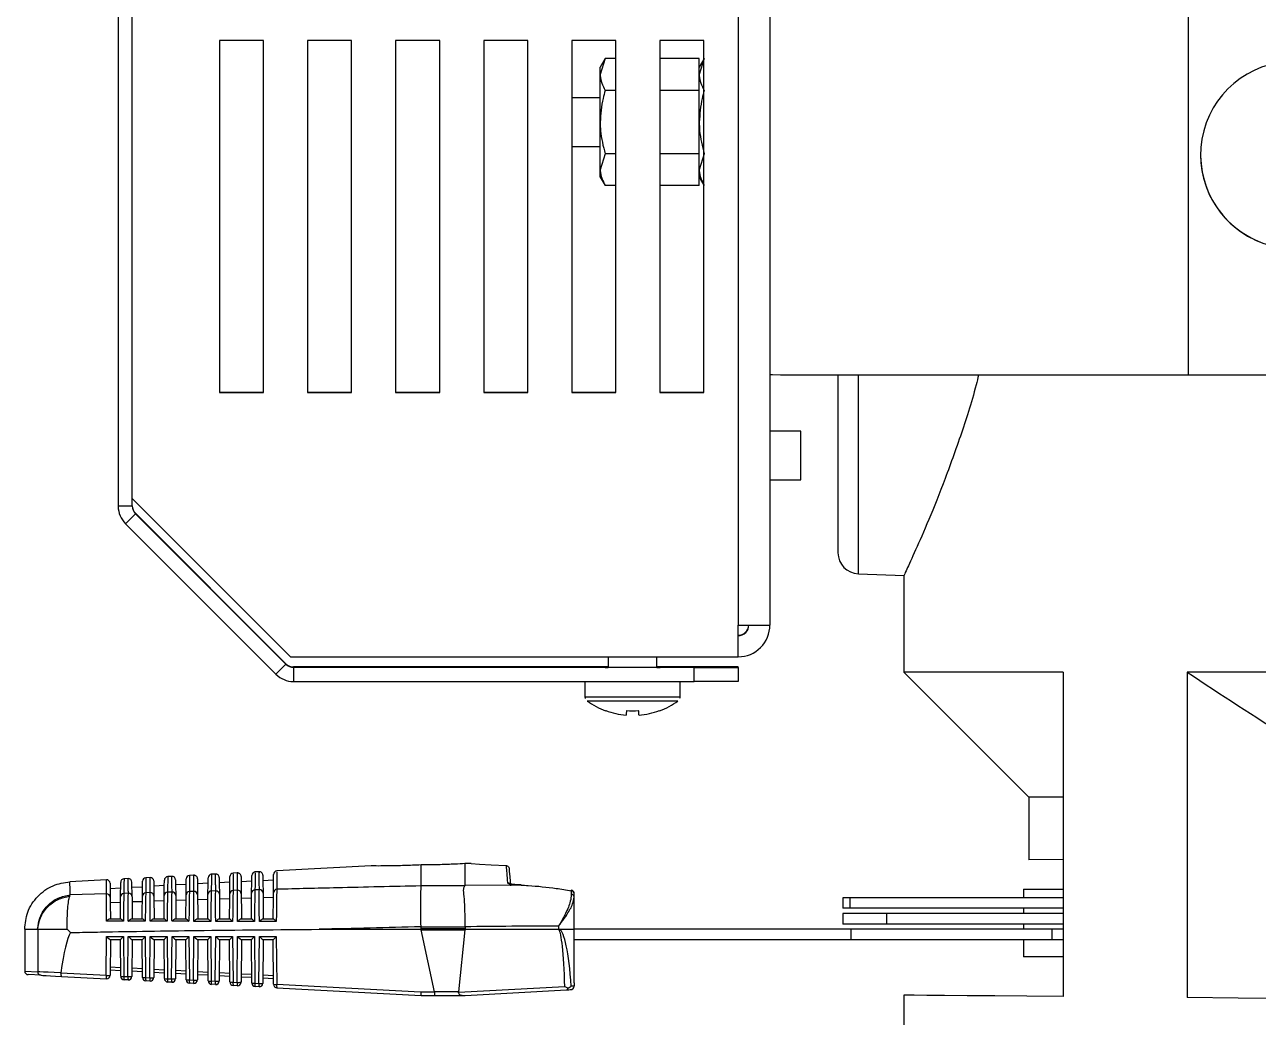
# Model space of a CAD drawing. Extents: x 12.3 to 108.7, y 1.1 to 80.4.
# Drawn here: x 42.618 to 46.12, y 64.581 to 67.399 of the extents above; entities that cross this region are included whole.
import ezdxf

# ---------------------------------------------------------------- set-up
doc = ezdxf.new("R2010")
doc.units = 0
doc.header["$MEASUREMENT"] = 0
doc.layers.add('OBJECT', color=7, linetype='CONTINUOUS')

msp = doc.modelspace()

# ---------------------------------------------------------------- linework, layer by layer
at = {"layer": 'OBJECT'}
for p, q in [((44.6439, 69.5145), (44.6439, 65.6945)), ((44.7339, 69.5145), (44.7339, 65.6945)), ((42.8839, 69.137), (42.8839, 66.0319)), ((42.9239, 66.0319), (42.9239, 69.137)), ((45.9219, 66.4044), (45.9219, 67.6544)), ((43.2964, 67.3545), (43.1714, 67.3545)), ((43.1714, 67.3545), (43.1714, 66.3545)), ((43.2964, 66.3545), (43.2964, 67.3545)), ((43.5464, 67.3545), (43.4214, 67.3545)), ((43.4214, 67.3545), (43.4214, 66.3545)), ((43.5464, 66.3545), (43.5464, 67.3545)), ((43.7964, 67.3545), (43.6714, 67.3545)), ((43.6714, 67.3545), (43.6714, 66.3545)), ((43.7964, 66.3545), (43.7964, 67.3545)), ((44.0464, 67.3545), (43.9214, 67.3545)), ((43.9214, 67.3545), (43.9214, 66.3545)), ((44.0464, 66.3545), (44.0464, 67.3545)), ((44.1714, 67.3545), (44.1714, 66.3545)), ((44.2964, 67.3545), (44.1714, 67.3545)), ((44.2964, 66.3545), (44.2964, 67.3545)), ((44.4214, 67.3545), (44.4214, 66.3545)), ((44.5464, 67.3545), (44.4214, 67.3545)), ((44.5464, 66.3545), (44.5464, 67.3545)), ((44.266, 67.3027), (44.252, 67.2785)), ((44.266, 67.3027), (44.252, 67.2576)), ((44.252, 67.2576), (44.252, 67.2785)), ((44.2964, 67.3027), (44.266, 67.3027)), ((44.5333, 67.3027), (44.4214, 67.3027)), ((44.5333, 67.2126), (44.5333, 67.3027)), ((44.5472, 67.3027), (44.5333, 67.2576)), ((44.5464, 67.3013), (44.5333, 67.2785)), ((44.252, 67.1225), (44.252, 67.2576)), ((44.2964, 67.2126), (44.266, 67.2126)), ((44.5333, 67.2126), (44.4214, 67.2126)), ((44.5333, 67.0324), (44.5333, 67.2126)), ((44.252, 67.1915), (44.1714, 67.1915)), ((44.252, 66.9874), (44.252, 67.1225)), ((44.1714, 67.0535), (44.252, 67.0535)), ((44.266, 67.0324), (44.252, 66.9874)), ((44.2964, 67.0324), (44.266, 67.0324)), ((44.5333, 67.0324), (44.4214, 67.0324)), ((44.5333, 66.9424), (44.5333, 67.0324)), ((44.5472, 67.0324), (44.5333, 66.9874)), ((44.252, 66.9665), (44.252, 66.9874)), ((44.252, 66.9665), (44.266, 66.9424)), ((44.5333, 66.9665), (44.5464, 66.9438)), ((44.2964, 66.9424), (44.266, 66.9424)), ((44.5333, 66.9424), (44.4214, 66.9424)), ((44.927, 66.4045), (44.927, 65.9)), ((44.9849, 65.84), (44.9849, 66.4045)), ((47.1009, 66.4044), (45.9219, 66.4044)), ((43.1714, 66.3545), (43.2964, 66.3545)), ((43.2964, 66.3545), (43.1714, 66.3545)), ((43.4214, 66.3545), (43.5464, 66.3545)), ((43.5464, 66.3545), (43.4214, 66.3545)), ((43.6714, 66.3545), (43.7964, 66.3545)), ((43.7964, 66.3545), (43.6714, 66.3545)), ((43.9214, 66.3545), (44.0464, 66.3545)), ((44.0464, 66.3545), (43.9214, 66.3545)), ((44.1714, 66.3545), (44.2964, 66.3545)), ((44.2964, 66.3545), (44.1714, 66.3545)), ((44.4214, 66.3545), (44.5464, 66.3545)), ((44.5464, 66.3545), (44.4214, 66.3545)), ((44.8219, 66.2451), (44.7339, 66.2451)), ((44.8219, 66.1071), (44.8219, 66.2451)), ((44.7339, 66.1071), (44.8219, 66.1071)), ((42.9239, 66.0536), (43.3731, 65.6045)), ((42.9239, 66.0319), (42.8839, 66.0319)), ((42.9327, 66.0107), (42.9044, 65.9824)), ((42.9327, 66.0118), (42.9327, 66.0107)), ((43.3601, 65.5844), (42.9327, 66.0118)), ((43.3601, 65.5832), (42.9327, 66.0107)), ((42.9044, 65.9824), (43.3318, 65.5549)), ((44.9849, 65.84), (45.1145, 65.8355)), ((45.1142, 65.8363), (45.1142, 65.5609)), ((44.6439, 65.6045), (44.6439, 65.6945)), ((44.6439, 65.6945), (44.7339, 65.6945)), ((43.3731, 65.6045), (44.6439, 65.6045)), ((44.2749, 65.6045), (44.2749, 65.5745)), ((44.4129, 65.5745), (44.4129, 65.6045)), ((43.3601, 65.5832), (43.3318, 65.5549)), ((43.3601, 65.5844), (43.3601, 65.5832)), ((43.3813, 65.5756), (43.3813, 65.5744)), ((44.2749, 65.5756), (43.3813, 65.5756)), ((43.3813, 65.5744), (43.3813, 65.5344)), ((44.5189, 65.5744), (43.3813, 65.5744)), ((43.5039, 65.5755), (43.6289, 65.5755)), ((43.5039, 65.5754), (43.5039, 65.5755)), ((43.6289, 65.5754), (43.5039, 65.5754)), ((43.5039, 65.5752), (43.6289, 65.5752)), ((43.5039, 65.5751), (43.5039, 65.5752)), ((43.6289, 65.5751), (43.5039, 65.5751)), ((43.5039, 65.575), (43.6289, 65.575)), ((43.5039, 65.5748), (43.5039, 65.575)), ((43.6289, 65.5748), (43.5039, 65.5748)), ((43.5039, 65.5747), (43.6289, 65.5747)), ((43.5039, 65.5745), (43.5039, 65.5747)), ((43.6289, 65.5745), (43.5039, 65.5745)), ((43.6289, 65.5755), (43.6289, 65.5754)), ((43.6289, 65.5752), (43.6289, 65.5751)), ((43.6289, 65.575), (43.6289, 65.5748)), ((43.6289, 65.5747), (43.6289, 65.5745)), ((43.8089, 65.5755), (43.9339, 65.5755)), ((43.8089, 65.5754), (43.8089, 65.5755)), ((43.9339, 65.5754), (43.8089, 65.5754)), ((43.8089, 65.5752), (43.9339, 65.5752)), ((43.8089, 65.5751), (43.8089, 65.5752)), ((43.9339, 65.5751), (43.8089, 65.5751)), ((43.8089, 65.5748), (43.8089, 65.575)), ((43.8089, 65.575), (43.9339, 65.575)), ((43.9339, 65.5748), (43.8089, 65.5748)), ((43.8089, 65.5747), (43.9339, 65.5747)), ((43.8089, 65.5745), (43.8089, 65.5747)), ((43.9339, 65.5745), (43.8089, 65.5745)), ((43.9339, 65.5755), (43.9339, 65.5754)), ((43.9339, 65.5752), (43.9339, 65.5751)), ((43.9339, 65.575), (43.9339, 65.5748)), ((43.9339, 65.5747), (43.9339, 65.5745)), ((44.5189, 65.5756), (44.4129, 65.5756)), ((44.6439, 65.5756), (44.5189, 65.5756)), ((44.5189, 65.5744), (44.6439, 65.5745)), ((44.5189, 65.5344), (44.5189, 65.5744)), ((44.6439, 65.5745), (44.6439, 65.5756)), ((44.6439, 65.5745), (44.6439, 65.5345)), ((45.1142, 65.5609), (45.4692, 65.2059)), ((45.5662, 65.5609), (45.1142, 65.5609)), ((45.5662, 65.5609), (45.5662, 64.6399)), ((47.1009, 65.5609), (45.9185, 65.5609)), ((45.9185, 65.5609), (45.9185, 64.6369)), ((43.3813, 65.5344), (44.5189, 65.5344)), ((44.2089, 65.5344), (44.2089, 65.4911)), ((44.4789, 65.4911), (44.4789, 65.5344)), ((44.6439, 65.5345), (44.5189, 65.5344)), ((44.2089, 65.4911), (44.2098, 65.4863)), ((44.2089, 65.4911), (44.4789, 65.4911)), ((44.2152, 65.4799), (44.2152, 65.4799)), ((45.4692, 65.2059), (45.4692, 65.028)), ((45.5662, 65.2059), (45.4692, 65.2059)), ((43.2841, 64.9942), (43.2724, 64.9936)), ((43.6019, 65.0108), (43.3344, 64.9968)), ((43.7434, 64.9541), (43.7434, 65.0137)), ((43.8684, 64.9548), (43.8684, 65.0172)), ((43.8862, 65.0173), (43.8862, 65.0173)), ((43.9848, 65.0119), (43.9847, 65.0119)), ((45.5662, 65.0288), (45.4692, 65.028)), ((42.8504, 64.9714), (42.7464, 64.966)), ((42.8906, 64.9231), (42.8909, 64.9642)), ((42.9123, 64.9747), (42.9004, 64.9741)), ((42.9232, 64.9235), (42.9229, 64.9648)), ((42.9743, 64.9779), (42.9624, 64.9773)), ((43.0362, 64.9812), (43.0244, 64.9806)), ((43.0982, 64.9844), (43.0864, 64.9838)), ((43.1391, 64.9616), (43.1087, 64.96)), ((43.1601, 64.9877), (43.1484, 64.9871)), ((43.2011, 64.9648), (43.1707, 64.9632)), ((43.2221, 64.9909), (43.2104, 64.9903)), ((43.2328, 64.9665), (43.263, 64.9681)), ((43.2948, 64.9698), (43.325, 64.9713)), ((42.7464, 64.9252), (42.7478, 64.9285)), ((42.8507, 64.9315), (42.7478, 64.9285)), ((42.861, 64.947), (42.8908, 64.9486)), ((42.9127, 64.9332), (42.9, 64.9328)), ((42.923, 64.9502), (42.9528, 64.9518)), ((42.9747, 64.9349), (42.9621, 64.9346)), ((43.015, 64.9551), (42.9848, 64.9535)), ((43.0367, 64.9366), (43.0241, 64.9363)), ((43.077, 64.9583), (43.0467, 64.9567)), ((43.0987, 64.9383), (43.0861, 64.9379)), ((43.1606, 64.9399), (43.1481, 64.9396)), ((43.2226, 64.9415), (43.2101, 64.9412)), ((43.2846, 64.9431), (43.2721, 64.9428)), ((43.8679, 64.9541), (43.7434, 64.9541)), ((43.7434, 64.9541), (43.7434, 64.9541)), ((43.8684, 64.9548), (43.8679, 64.9541)), ((44.0276, 64.9566), (43.8684, 64.9548)), ((44.0276, 64.9569), (44.0095, 64.9578)), ((44.0095, 64.9576), (44.0276, 64.9566)), ((44.0276, 64.9566), (44.0276, 64.9569)), ((44.1698, 64.9405), (44.1701, 64.9299)), ((44.1784, 64.9225), (44.1784, 64.9321)), ((45.4534, 64.9446), (45.4534, 64.9206)), ((45.4534, 64.9446), (45.5662, 64.9446)), ((42.8904, 64.9073), (42.8614, 64.9064)), ((42.9524, 64.9093), (42.9234, 64.9084)), ((43.0145, 64.9113), (42.9853, 64.9104)), ((43.0765, 64.9132), (43.0473, 64.9123)), ((43.1385, 64.9152), (43.1093, 64.9143)), ((43.2005, 64.9171), (43.1713, 64.9162)), ((43.2625, 64.919), (43.2333, 64.9181)), ((43.3245, 64.9209), (43.2952, 64.92)), ((44.1784, 64.8308), (44.1784, 64.9225)), ((44.9406, 64.9206), (44.9406, 64.8906)), ((44.9615, 64.9206), (44.9406, 64.9206)), ((44.9615, 64.8906), (44.9406, 64.8906)), ((44.9615, 64.8906), (44.9615, 64.9206)), ((45.5662, 64.9206), (44.9615, 64.9206)), ((45.5662, 64.8906), (44.9615, 64.8906)), ((45.4534, 64.8906), (45.4534, 64.8757)), ((42.8605, 64.8608), (42.8903, 64.8608)), ((42.9226, 64.8608), (42.9523, 64.8608)), ((42.9847, 64.8608), (43.0142, 64.8608)), ((43.0468, 64.8608), (43.0762, 64.8608)), ((43.1088, 64.8608), (43.1382, 64.8608)), ((43.1709, 64.8608), (43.2001, 64.8608)), ((43.233, 64.8608), (43.2621, 64.8608)), ((43.295, 64.8608), (43.3241, 64.8608)), ((44.9406, 64.8757), (44.9406, 64.8457)), ((45.0656, 64.8757), (44.9406, 64.8757)), ((45.0656, 64.8457), (45.0656, 64.8757)), ((45.4534, 64.8757), (45.0656, 64.8757)), ((45.5662, 64.8757), (45.4534, 64.8757)), ((42.6184, 64.8311), (42.6184, 64.7121)), ((42.655, 64.8308), (42.6555, 64.8308)), ((42.6555, 64.8308), (42.6555, 64.7102)), ((42.7392, 64.8308), (42.7483, 64.8217)), ((43.4547, 64.8308), (43.7433, 64.8308)), ((43.7434, 64.8375), (43.8684, 64.8375)), ((43.7434, 64.8323), (43.7434, 64.8375)), ((43.8684, 64.8323), (43.7434, 64.8323)), ((43.7437, 64.8292), (43.8682, 64.8292)), ((43.7819, 64.653), (43.7437, 64.8292)), ((43.8682, 64.8292), (43.8496, 64.653)), ((43.8683, 64.83), (43.8684, 64.8315)), ((44.1339, 64.83), (43.8683, 64.83)), ((43.8684, 64.8375), (43.8684, 64.8323)), ((43.8684, 64.8315), (44.1339, 64.8315)), ((44.1339, 64.84), (44.1339, 64.8315)), ((44.137, 64.8308), (44.1784, 64.8308)), ((44.1784, 64.6785), (44.1784, 64.8308)), ((44.9644, 64.8308), (44.1784, 64.8308)), ((45.0656, 64.8457), (44.9406, 64.8457)), ((44.9644, 64.8008), (44.9644, 64.8308)), ((45.5353, 64.8308), (44.9644, 64.8308)), ((45.4534, 64.8457), (45.0656, 64.8457)), ((45.4534, 64.8457), (45.4534, 64.8308)), ((45.5662, 64.8457), (45.4534, 64.8457)), ((45.5662, 64.8308), (45.5353, 64.8308)), ((45.5353, 64.8008), (45.5353, 64.8308)), ((42.8497, 64.6999), (42.8506, 64.8102)), ((42.8506, 64.8102), (42.8987, 64.8102)), ((42.8618, 64.8008), (42.8609, 64.7003)), ((42.89, 64.8008), (42.8616, 64.8008)), ((42.8909, 64.6977), (42.89, 64.8008)), ((42.8987, 64.8102), (42.8997, 64.6972)), ((42.9116, 64.6966), (42.9126, 64.8102)), ((42.9126, 64.8102), (42.9607, 64.8102)), ((42.9238, 64.8008), (42.9229, 64.697)), ((42.952, 64.8008), (42.9236, 64.8008)), ((42.9529, 64.6944), (42.952, 64.8008)), ((42.9607, 64.8102), (42.9617, 64.694)), ((42.9736, 64.6933), (42.9746, 64.8102)), ((42.9746, 64.8102), (43.0227, 64.8102)), ((42.9858, 64.8008), (42.9848, 64.6938)), ((43.014, 64.8008), (42.9856, 64.8008)), ((43.015, 64.6911), (43.014, 64.8008)), ((43.0227, 64.8102), (43.0238, 64.6907)), ((43.0356, 64.6901), (43.0366, 64.8102)), ((43.0366, 64.8102), (43.0847, 64.8102)), ((43.0478, 64.8008), (43.0468, 64.6905)), ((43.076, 64.8008), (43.0476, 64.8008)), ((43.077, 64.6878), (43.076, 64.8008)), ((43.0847, 64.8102), (43.0858, 64.6874)), ((43.0976, 64.6868), (43.0986, 64.8102)), ((43.0986, 64.8102), (43.1467, 64.8102)), ((43.1098, 64.8008), (43.1088, 64.6872)), ((43.138, 64.8008), (43.1096, 64.8008)), ((43.139, 64.6846), (43.138, 64.8008)), ((43.1467, 64.8102), (43.1478, 64.6841)), ((43.1595, 64.6835), (43.1606, 64.8102)), ((43.1606, 64.8102), (43.2087, 64.8102)), ((43.1718, 64.8008), (43.1707, 64.6839)), ((43.2, 64.8008), (43.1716, 64.8008)), ((43.2011, 64.6813), (43.2, 64.8008)), ((43.2087, 64.8102), (43.2098, 64.6808)), ((43.2215, 64.6802), (43.2226, 64.8102)), ((43.2226, 64.8102), (43.2707, 64.8102)), ((43.2338, 64.8008), (43.2327, 64.6807)), ((43.262, 64.8008), (43.2336, 64.8008)), ((43.2631, 64.678), (43.262, 64.8008)), ((43.2707, 64.8102), (43.2719, 64.6776)), ((43.2835, 64.677), (43.2846, 64.8102)), ((43.2846, 64.8102), (43.3327, 64.8102)), ((43.2958, 64.8008), (43.2947, 64.6774)), ((43.324, 64.8008), (43.2956, 64.8008)), ((43.3251, 64.6747), (43.324, 64.8008)), ((43.3327, 64.8102), (43.3339, 64.6743)), ((44.9644, 64.8008), (44.1784, 64.8008)), ((45.5353, 64.8008), (44.9644, 64.8008)), ((45.4534, 64.8008), (45.4534, 64.7528)), ((45.5662, 64.8008), (45.5353, 64.8008)), ((45.5662, 64.7528), (45.4534, 64.7528)), ((42.8908, 64.7133), (42.861, 64.7149)), ((42.8611, 64.7243), (42.8907, 64.7227)), ((42.9231, 64.721), (42.9527, 64.7195)), ((42.985, 64.7178), (43.0148, 64.7162)), ((43.047, 64.7145), (43.0768, 64.7129)), ((42.6184, 64.7121), (42.6555, 64.7102)), ((42.6648, 64.7002), (42.6279, 64.7022)), ((42.721, 64.7067), (42.721, 64.707)), ((42.8497, 64.6999), (42.721, 64.7067)), ((42.7234, 64.6971), (42.8504, 64.6904)), ((42.8997, 64.6972), (42.9116, 64.6966)), ((42.9123, 64.6871), (42.9004, 64.6878)), ((42.9528, 64.71), (42.923, 64.7116)), ((42.9617, 64.694), (42.9736, 64.6933)), ((42.9743, 64.6839), (42.9624, 64.6845)), ((43.0148, 64.7068), (42.985, 64.7083)), ((43.0238, 64.6907), (43.0356, 64.6901)), ((43.0363, 64.6806), (43.0244, 64.6812)), ((43.0769, 64.7035), (43.0469, 64.7051)), ((43.0858, 64.6874), (43.0976, 64.6868)), ((43.1389, 64.7002), (43.1089, 64.7018)), ((43.109, 64.7112), (43.1388, 64.7096)), ((43.1478, 64.6841), (43.1595, 64.6835)), ((43.2009, 64.6969), (43.1709, 64.6985)), ((43.171, 64.7079), (43.2008, 64.7064)), ((43.2098, 64.6808), (43.2215, 64.6802)), ((43.263, 64.6937), (43.2328, 64.6952)), ((43.2329, 64.7047), (43.2629, 64.7031)), ((43.325, 64.6904), (43.2948, 64.692)), ((43.2949, 64.7014), (43.3249, 64.6998)), ((43.0982, 64.6773), (43.0865, 64.6779)), ((43.1602, 64.674), (43.1485, 64.6747)), ((43.2222, 64.6708), (43.2105, 64.6714)), ((43.2719, 64.6776), (43.2835, 64.677)), ((43.2842, 64.6675), (43.2726, 64.6681)), ((43.7424, 64.6527), (43.3339, 64.6743)), ((43.3346, 64.6648), (43.7434, 64.6433)), ((43.782, 64.6527), (43.7424, 64.6527)), ((43.8496, 64.653), (43.7819, 64.653)), ((44.1519, 64.668), (43.8498, 64.6516)), ((43.8684, 64.6433), (44.1567, 64.6589)), ((44.1784, 64.6785), (44.1783, 64.6695)), ((45.1142, 64.6439), (45.1142, 59.732)), ((43.7434, 64.6433), (43.7826, 64.6433)), ((43.7434, 64.6433), (43.7434, 64.6433)), ((43.7826, 64.6433), (43.8601, 64.6433)), ((43.8601, 64.6433), (43.8684, 64.6433))]:
    msp.add_line(p, q, dxfattribs=at)
at = {"layer": 'OBJECT', "flags": 128}
for points in [[(45.9219, 66.4044), (45.7889, 66.4044), (45.6576, 66.4044), (45.5295, 66.4044), (45.4065, 66.4044), (45.2899, 66.4044), (45.1812, 66.4044), (45.0819, 66.4044), (44.9931, 66.4045), (44.916, 66.4045), (44.8516, 66.4045), (44.8006, 66.4045), (44.7637, 66.4045), (44.7414, 66.4046), (44.7339, 66.4046)], [(44.2749, 65.5755), (44.2717, 65.5755), (44.2658, 65.5755), (44.2717, 65.5755), (44.2749, 65.5755)], [(44.422, 65.5745), (44.4161, 65.5745), (44.3992, 65.5745), (44.3738, 65.5745), (44.3439, 65.5745), (44.314, 65.5745), (44.2887, 65.5745), (44.2717, 65.5745), (44.2658, 65.5745), (44.2717, 65.5745), (44.2749, 65.5745)], [(44.422, 65.5755), (44.4161, 65.5755), (44.4129, 65.5755)], [(44.4129, 65.5755), (44.4161, 65.5755), (44.422, 65.5755)], [(44.4129, 65.5745), (44.4161, 65.5745), (44.422, 65.5745)], [(44.4727, 65.4789), (44.4709, 65.4789), (44.4571, 65.4789), (44.4311, 65.4789), (44.3956, 65.4789), (44.3545, 65.4789), (44.3123, 65.4789), (44.2735, 65.4789), (44.2423, 65.4789), (44.2221, 65.4789), (44.2152, 65.4789), (44.2152, 65.4789)], [(44.3268, 65.4518), (44.3266, 65.4494), (44.3263, 65.4472), (44.3262, 65.4452), (44.326, 65.4435), (44.3258, 65.442), (44.3257, 65.4408), (44.3256, 65.4398), (44.3256, 65.4391)], [(44.3623, 65.4391), (44.3622, 65.4398), (44.3621, 65.4408), (44.362, 65.442), (44.3618, 65.4435), (44.3617, 65.4452), (44.3615, 65.4472), (44.3613, 65.4494), (44.361, 65.4518)], [(43.8862, 65.0173), (43.9095, 65.016), (43.9423, 65.0142), (43.9847, 65.0119)], [(43.9984, 64.9541), (43.9962, 64.9798), (43.9948, 64.996), (43.9942, 65.0028)], [(42.8609, 64.9615), (42.8609, 64.9615), (42.861, 64.9516), (42.8612, 64.9217)], [(42.9526, 64.9249), (42.9529, 64.9568), (42.9529, 64.9674)], [(42.9848, 64.968), (42.9848, 64.968), (42.9849, 64.9573), (42.9852, 64.9252)], [(43.0146, 64.9266), (43.0148, 64.9548), (43.015, 64.9689), (43.015, 64.9707)], [(43.0468, 64.9713), (43.0468, 64.9695), (43.0469, 64.9553), (43.0472, 64.9269)], [(43.0766, 64.9283), (43.0769, 64.9574), (43.077, 64.9721), (43.077, 64.9739)], [(43.1088, 64.9745), (43.1088, 64.9727), (43.1089, 64.958), (43.1092, 64.9286)], [(43.1386, 64.9299), (43.1389, 64.9601), (43.139, 64.9753), (43.139, 64.9772)], [(43.1707, 64.9778), (43.1708, 64.9759), (43.1709, 64.9606), (43.1712, 64.9302)], [(43.2006, 64.9315), (43.2009, 64.9628), (43.201, 64.9785), (43.2011, 64.9804)], [(43.2327, 64.981), (43.2327, 64.9791), (43.2329, 64.9633), (43.2331, 64.9319)], [(43.2626, 64.9332), (43.2629, 64.9654), (43.2631, 64.9816), (43.2631, 64.9837)], [(43.2947, 64.9843), (43.2947, 64.9822), (43.2948, 64.9659), (43.2951, 64.9335)], [(43.3247, 64.9347), (43.325, 64.9681), (43.3251, 64.9848), (43.3251, 64.9869)], [(44.0095, 64.9576), (44.0095, 64.9578), (44.0095, 64.9578)], [(42.721, 64.707), (42.7018, 64.7079), (42.6852, 64.7088), (42.6716, 64.7094), (42.6616, 64.7099), (42.6555, 64.7102)], [(42.6648, 64.7002), (42.6702, 64.6999), (42.6792, 64.6994), (42.6913, 64.6988), (42.7062, 64.698), (42.7234, 64.6971)], [(44.1567, 64.6589), (44.1629, 64.6592), (44.1671, 64.6595), (44.1689, 64.6596)], [(44.1783, 64.6695), (44.177, 64.6695), (44.1742, 64.6694), (44.17, 64.6692)], [(45.5662, 64.6399), (45.4627, 64.6408), (45.3718, 64.6416), (45.294, 64.6423), (45.2298, 64.6429), (45.1794, 64.6433), (45.1432, 64.6436), (45.1215, 64.6438), (45.1142, 64.6439)], [(47.4819, 64.6232), (47.4668, 64.6233), (47.276, 64.625), (47.0875, 64.6267), (46.9025, 64.6283), (46.7218, 64.6298), (46.5465, 64.6314), (46.3777, 64.6328), (46.2161, 64.6343), (46.0628, 64.6356), (45.9185, 64.6369)]]:
    msp.add_lwpolyline(points, dxfattribs=at)
at = {"layer": 'OBJECT'}
for centre, radius, start, end in [((46.2219, 67.0294), 0.2655, 90, 330.6633), ((46.2219, 67.0294), 0.2655, 180, 330.6554), ((42.9539, 66.0319), 0.07, 179.9997, 225.0005), ((42.9539, 66.033), 0.03, 179.9999, 225.0009), ((42.9539, 66.0319), 0.03, 180, 225.0009), ((44.987, 65.9), 0.06, 180, 268), ((44.6439, 65.6945), 0.09, 269.9999, 0.0001), ((44.6439, 65.6945), 0.03, 269.9998, 0.0002), ((44.6439, 65.6956), 0.03, 269.9994, 357.8985), ((43.3813, 65.6044), 0.07, 225.0001, 270.0001), ((43.3813, 65.6056), 0.03, 224.9999, 270.0004), ((43.3813, 65.6044), 0.03, 224.9998, 270.0003), ((44.3439, 65.6583), 0.2208, 234.3318, 249.6689), ((44.1422, 65.5548), 0.1623, 320.3611, 320.6086), ((44.3439, 65.6599), 0.2216, 249.8781, 265.2555), ((44.3439, 65.721), 0.2697, 266.3603, 273.6397), ((44.3439, 65.6599), 0.2216, 274.7444, 290.1219), ((44.5008, 65.5178), 0.1042, 219.3224, 219.708), ((44.3439, 65.6583), 0.2208, 290.3311, 305.6682), ((43.2847, 64.9842), 0.01, 0.5, 95.5324), ((43.3351, 64.9868), 0.01, 95.8247, 179.5), ((42.8509, 64.9615), 0.01, 0.5, 93.0138), ((42.9009, 64.9641), 0.01, 93.2409, 179.5), ((42.9129, 64.9647), 0.01, 0.5, 93.317), ((42.9629, 64.9673), 0.01, 93.6143, 179.5), ((42.9748, 64.968), 0.01, 0.5, 93.6897), ((43.025, 64.9706), 0.01, 93.9863, 179.5), ((43.0368, 64.9712), 0.01, 0.5, 94.0611), ((43.087, 64.9738), 0.01, 94.357, 179.5), ((43.0988, 64.9745), 0.01, 0.5, 94.4312), ((43.149, 64.9771), 0.01, 94.7262, 179.5), ((43.1607, 64.9777), 0.01, 0.5, 94.7997), ((43.2111, 64.9803), 0.01, 95.0939, 179.5), ((43.2227, 64.9809), 0.01, 0.5, 95.1668), ((43.2731, 64.9836), 0.01, 95.4601, 179.5), ((43.9885, 64.9529), 0.0101, 48.8485, 87.3888), ((42.8513, 64.9216), 0.00992, 1.0592, 93.4973), ((42.9005, 64.923), 0.00989, 92.4111, 178.9991), ((42.9133, 64.9233), 0.00992, 1.0799, 93.515), ((42.9625, 64.9247), 0.00989, 92.3931, 178.9782), ((42.9753, 64.925), 0.00991, 1.1036, 93.5319), ((43.0245, 64.9264), 0.00989, 92.3721, 178.9595), ((43.0373, 64.9267), 0.00991, 1.1223, 93.5512), ((43.0865, 64.9281), 0.00988, 92.3508, 178.9406), ((43.0993, 64.9284), 0.00991, 1.1441, 93.5696), ((43.1485, 64.9297), 0.00988, 92.3257, 178.925), ((43.1613, 64.93), 0.00991, 1.1661, 93.5883), ((43.2105, 64.9314), 0.00988, 92.3075, 178.9018), ((43.2232, 64.9317), 0.0099, 1.1885, 93.6073), ((43.2725, 64.933), 0.00987, 92.2836, 178.8837), ((43.2852, 64.9333), 0.0099, 1.2097, 93.628), ((43.3345, 64.9345), 0.00987, 92.263, 178.8618), ((44.1588, 64.9427), 0.0112, 348.5435, 356.3076), ((44.1694, 64.9314), 0.00906, 4.3616, 87.1841), ((44.1684, 64.9321), 0.01, 0, 80.7454), ((44.1699, 64.9214), 0.00857, 7.2294, 88.6397), ((44.0189, 64.8315), 0.115, 359.2236, 0.0096), ((44.0439, 64.9192), 0.1284, 315.4846, 316.4641), ((42.6284, 64.7121), 0.01, 183.5738, 266.9774), ((42.6654, 64.7101), 0.00991, 179.4412, 266.5328), ((42.8698, 64.6966), 0.0204, 170.7194, 197.617), ((42.8532, 64.7543), 0.0545, 266.3191, 278.1337), ((42.8509, 64.7004), 0.01, 266.9774, 359.5), ((42.8973, 64.7382), 0.041, 261.0002, 273.3143), ((42.9009, 64.6977), 0.01, 180.5, 266.9774), ((42.9198, 64.6939), 0.0204, 170.7193, 197.6171), ((42.9318, 64.6933), 0.0204, 170.7194, 197.617), ((42.9151, 64.751), 0.0545, 266.3194, 278.1334), ((42.9129, 64.6971), 0.01, 266.9774, 359.5), ((42.9594, 64.7349), 0.041, 260.9994, 273.3151), ((42.9629, 64.6945), 0.01, 180.5, 266.9774), ((42.9819, 64.6907), 0.0204, 170.7257, 197.6142), ((42.9938, 64.69), 0.0204, 170.7256, 197.6143), ((42.9771, 64.7477), 0.0545, 266.3196, 278.1335), ((42.9748, 64.6938), 0.01, 266.9774, 359.5), ((43.0214, 64.7316), 0.041, 261.0002, 273.3148), ((43.025, 64.6912), 0.01, 180.5, 266.9774), ((43.0439, 64.6874), 0.0204, 170.7194, 197.617), ((43.0557, 64.6868), 0.0204, 170.7229, 197.617), ((43.0391, 64.7445), 0.0545, 266.3197, 278.1334), ((43.0368, 64.6906), 0.01, 266.9774, 359.5), ((43.0834, 64.7283), 0.041, 261.0004, 273.3141), ((43.087, 64.6879), 0.01, 180.5, 266.9774), ((43.1059, 64.6841), 0.0204, 170.7256, 197.6143), ((43.1177, 64.6835), 0.0204, 170.7194, 197.617), ((43.1011, 64.7412), 0.0545, 266.3197, 278.1334), ((43.0988, 64.6873), 0.01, 266.9774, 359.5), ((43.1454, 64.725), 0.041, 260.9992, 273.3153), ((43.149, 64.6846), 0.01, 180.5, 266.9774), ((43.1679, 64.6808), 0.0204, 170.7193, 197.6171), ((43.1797, 64.6802), 0.0204, 170.7194, 197.617), ((43.163, 64.7379), 0.0545, 266.3203, 278.1329), ((43.1607, 64.684), 0.01, 266.9774, 359.5), ((43.2075, 64.7218), 0.041, 261.0007, 273.3143), ((43.2111, 64.6814), 0.01, 180.5, 266.9774), ((43.23, 64.6776), 0.0204, 170.7256, 197.6143), ((43.2416, 64.6769), 0.0204, 170.7256, 197.6143), ((43.225, 64.7347), 0.0545, 266.3194, 278.1337), ((43.2227, 64.6808), 0.01, 266.9774, 359.5), ((43.2695, 64.7185), 0.041, 261.0002, 273.3143), ((43.2731, 64.6781), 0.01, 180.5, 266.9774), ((43.292, 64.6743), 0.0204, 170.7193, 197.6171), ((43.3036, 64.6737), 0.0204, 170.7193, 197.6171), ((43.287, 64.7314), 0.0545, 266.3195, 278.1336), ((43.2847, 64.6775), 0.01, 266.9774, 359.5), ((43.3315, 64.7152), 0.041, 260.9987, 273.3158), ((43.3351, 64.6748), 0.01, 180.5, 266.9774), ((43.354, 64.671), 0.0204, 170.7193, 197.6171), ((44.1683, 64.6695), 0.00999, 273.1457, 0.0494), ((44.1683, 64.6695), 0.01, 273.1059, 359.191), ((44.1777, 64.6694), 0.000581, 358.4457, 12.4714)]:
    msp.add_arc(centre, radius, start, end, dxfattribs=at)
for centre, major_axis, ratio, start_param, end_param in [((42.7735, 62.541), (-0.0147, 2.2897), 0.052015, 0.088802, 0.329915), ((47.7617, 62.7683), (19.0675, 0), 0.111038, 1.783132, 1.798644), ((42.7661, 64.8323), (0.9773, 0), 0.122785, 6.270094, 6.283185), ((42.7654, 64.8323), (0.9787, -0.0064), 0.122438, 0.027376, 0.040465), ((42.7661, 64.8375), (0.9773, 0), 0.122785, 0, 0.00334), ((44.3166, 64.8323), (0.4485, 0.007), 0.267094, 3.102585, 3.109102), ((44.2262, 62.7683), (7.8848, 0), 0.262774, 1.582496, 1.616187), ((44.3162, 64.8375), (0.4478, 0), 0.267949, 3.137388, 3.141593), ((44.3162, 64.8323), (0.4478, 0), 0.267949, 3.141593, 3.148103), ((44.1184, 64.262), (0.0157, 0.5695), 0.101686, 6.233323, 6.285987), ((44.1261, 64.2604), (0.0078, 0.5695), 0.050872, 6.231217, 6.283881), ((44.1261, 64.2604), (0.0078, 0.5695), 0.050872, 5.510552, 6.231217), ((44.1184, 64.262), (0.0157, 0.5695), 0.101686, 5.511659, 6.233323), ((42.8519, 64.8108), (-0.00988, 0.00996), 0.087934, 1.536206, 3.054643), ((42.8999, 64.8108), (0.00991, 0.00999), 0.035372, 1.658206, 3.106542), ((42.9139, 64.8108), (-0.00988, 0.00996), 0.087934, 1.536206, 3.054643), ((42.9619, 64.8108), (0.00991, 0.00999), 0.035372, 1.658206, 3.106542), ((42.9759, 64.8108), (-0.00988, 0.00996), 0.087934, 1.536206, 3.054643), ((43.0239, 64.8108), (0.00991, 0.00999), 0.035372, 1.658206, 3.106542), ((43.0379, 64.8108), (-0.00988, 0.00996), 0.087934, 1.536206, 3.054643), ((43.0859, 64.8108), (0.00991, 0.00999), 0.035372, 1.658206, 3.106542), ((43.0999, 64.8108), (-0.00988, 0.00996), 0.087934, 1.536206, 3.054643), ((43.1479, 64.8108), (0.00991, 0.00999), 0.035372, 1.658206, 3.106542), ((43.1619, 64.8108), (-0.00988, 0.00996), 0.087934, 1.536206, 3.054643), ((43.2099, 64.8108), (0.00991, 0.00999), 0.035372, 1.658206, 3.106542), ((43.2239, 64.8108), (-0.00988, 0.00996), 0.087934, 1.536206, 3.054643), ((43.2719, 64.8108), (0.00991, 0.00999), 0.035372, 1.658206, 3.106542), ((43.2859, 64.8108), (-0.00988, 0.00996), 0.087934, 1.536206, 3.054643), ((43.3339, 64.8108), (0.00991, 0.00999), 0.035372, 1.658206, 3.106542), ((43.7437, 64.6533), (0.00026, 0.01), 0.120424, 1.626333, 3.138416), ((43.7004, 64.6533), (0.0816, -0.0005), 0.122438, 0.001196, 0.027376), ((43.7826, 64.6533), (0, 0.01), 0.061163, 1.623156, 3.141593), ((43.8869, 64.6533), (0.0374, 0.0006), 0.267094, 3.109102, 3.249703)]:
    msp.add_ellipse(centre, major_axis=major_axis, ratio=ratio, start_param=start_param, end_param=end_param, dxfattribs=at)
for points, knots in [([(44.252, 67.2576), (44.2521, 67.2566), (44.2523, 67.2413), (44.2594, 67.2264), (44.266, 67.2126)], [0, 0, 0, 0, 0.070185, 1, 1, 1, 1]), ([(44.5333, 67.2576), (44.5333, 67.2566), (44.5335, 67.2413), (44.5406, 67.2264), (44.5472, 67.2126)], [0, 0, 0, 0, 0.070185, 1, 1, 1, 1]), ([(44.266, 67.2126), (44.2639, 67.205), (44.2557, 67.1757), (44.2536, 67.1452), (44.252, 67.1225)], [0, 0, 0, 0, 0.257551, 1, 1, 1, 1]), ([(44.5472, 67.2126), (44.5451, 67.205), (44.537, 67.1757), (44.5349, 67.1452), (44.5333, 67.1225)], [0, 0, 0, 0, 0.257551, 1, 1, 1, 1]), ([(44.252, 67.1225), (44.2522, 67.1143), (44.253, 67.0838), (44.2605, 67.0542), (44.266, 67.0324)], [0, 0, 0, 0, 0.268633, 1, 1, 1, 1]), ([(44.5333, 67.1225), (44.5335, 67.1143), (44.5343, 67.0838), (44.5417, 67.0542), (44.5472, 67.0324)], [0, 0, 0, 0, 0.268633, 1, 1, 1, 1]), ([(44.252, 66.9874), (44.2521, 66.9864), (44.2523, 66.9712), (44.2594, 66.9563), (44.266, 66.9424)], [0, 0, 0, 0, 0.070185, 1, 1, 1, 1]), ([(44.5333, 66.9874), (44.5333, 66.9864), (44.5335, 66.9712), (44.5406, 66.9563), (44.5472, 66.9424)], [0, 0, 0, 0, 0.070185, 1, 1, 1, 1]), ([(45.3261, 66.4044), (45.3239, 66.3951), (45.3083, 66.3315), (45.2729, 66.2249), (45.2243, 66.0894), (45.178, 65.9771), (45.1412, 65.8935), (45.118, 65.8436), (45.1157, 65.8386), (45.1146, 65.8363)], [0, 0, 0, 0, 0.0261, 0.178299, 0.343516, 0.513322, 0.681105, 0.854597, 1, 1, 1, 1]), ([(45.9185, 65.5609), (46.0138, 65.4976), (46.2047, 65.3709), (46.4057, 65.2609), (46.5063, 65.2059)], [0, 0, 0, 0, 0.499271, 1, 1, 1, 1]), ([(44.4783, 65.4872), (44.4784, 65.4873), (44.4789, 65.4885), (44.4788, 65.4898), (44.4787, 65.4911)], [0, 0, 0, 0, 0.08627, 1, 1, 1, 1]), ([(43.2846, 64.9431), (43.2846, 64.9445), (43.2845, 64.9516), (43.2843, 64.9771), (43.2841, 64.9978), (43.2842, 64.9923), (43.2842, 64.9915)], [0, 0, 0, 0, 0.041896, 0.209506, 0.881583, 1, 1, 1, 1]), ([(43.3346, 64.9939), (43.3346, 64.9934), (43.3346, 64.9924), (43.3343, 64.9618), (43.3341, 64.9444)], [0, 0, 0, 0, 0.430575, 1, 1, 1, 1]), ([(43.7434, 65.0137), (43.7274, 65.0129), (43.6955, 65.0115), (43.6526, 65.0107), (43.6205, 65.0105), (43.602, 65.0107), (43.602, 65.0107), (43.602, 65.0107)], [0, 0, 0, 0, 0.213189, 0.426374, 0.63981, 0.854211, 1, 1, 1, 1]), ([(43.8682, 65.0172), (43.8591, 65.0167), (43.8408, 65.0157), (43.7987, 65.0142), (43.7644, 65.0137), (43.7459, 65.0137), (43.7434, 65.0137)], [0, 0, 0, 0, 0.315107, 0.632944, 0.949791, 1, 1, 1, 1]), ([(43.8684, 65.0172), (43.8684, 65.0172), (43.8684, 65.0172), (43.8683, 65.0172), (43.8683, 65.0172), (43.8682, 65.0172), (43.8682, 65.0172)], [0, 0, 0, 0, 0.344832, 0.691975, 0.859588, 1, 1, 1, 1]), ([(43.8862, 65.0173), (43.8834, 65.0172), (43.8799, 65.0172), (43.8704, 65.0172), (43.8684, 65.0172)], [0, 0, 0, 0, 0.79181, 1, 1, 1, 1]), ([(43.9847, 65.0119), (43.9848, 65.0118), (43.9848, 65.0113), (43.9853, 65.0057), (43.9873, 64.9821), (43.989, 64.963)], [0, 0, 0, 0, 0.045653, 0.228293, 1, 1, 1, 1]), ([(43.9848, 65.0119), (43.9859, 65.0118), (43.9881, 65.0114), (43.991, 65.0095), (43.9931, 65.0069), (43.994, 65.0046), (43.9941, 65.0032), (43.9942, 65.0028)], [0, 0, 0, 0, 0.2359065, 0.4718297, 0.7077539, 0.9254157, 1, 1, 1, 1]), ([(42.6184, 64.8308), (42.6202, 64.8473), (42.6238, 64.8816), (42.6533, 64.9262), (42.6963, 64.9579), (42.7304, 64.9634), (42.7468, 64.966)], [0, 0, 0, 0, 0.2407727, 0.5000002, 0.7592284, 1, 1, 1, 1]), ([(42.7478, 64.9285), (42.7475, 64.9394), (42.7469, 64.9613), (42.7468, 64.9644), (42.7468, 64.966)], [0, 0, 0, 0, 0.496376, 1, 1, 1, 1]), ([(42.8507, 64.9315), (42.8507, 64.9327), (42.8506, 64.9389), (42.8504, 64.9621), (42.8504, 64.9673), (42.8504, 64.9714)], [0, 0, 0, 0, 0.0475912, 0.2379858, 1, 1, 1, 1]), ([(42.9004, 64.9738), (42.9004, 64.9722), (42.9004, 64.9691), (42.9001, 64.9451), (42.9, 64.9328)], [0, 0, 0, 0, 0.490665, 1, 1, 1, 1]), ([(42.9127, 64.9332), (42.9127, 64.9345), (42.9126, 64.9408), (42.9124, 64.9634), (42.9123, 64.9796), (42.9123, 64.9745), (42.9123, 64.9743)], [0, 0, 0, 0, 0.046685, 0.233452, 0.98238, 1, 1, 1, 1]), ([(42.9624, 64.9767), (42.9624, 64.9753), (42.9624, 64.9724), (42.9622, 64.9475), (42.9621, 64.9346)], [0, 0, 0, 0, 0.48119, 1, 1, 1, 1]), ([(42.9747, 64.9349), (42.9747, 64.9362), (42.9746, 64.9427), (42.9744, 64.9658), (42.9743, 64.9826), (42.9743, 64.9774), (42.9743, 64.9772)], [0, 0, 0, 0, 0.045813, 0.229093, 0.964032, 1, 1, 1, 1]), ([(43.0244, 64.9795), (43.0244, 64.9783), (43.0244, 64.9757), (43.0242, 64.9499), (43.0241, 64.9363)], [0, 0, 0, 0, 0.47204, 1, 1, 1, 1]), ([(43.0367, 64.9366), (43.0367, 64.9379), (43.0366, 64.9445), (43.0364, 64.9681), (43.0362, 64.9857), (43.0363, 64.9804), (43.0363, 64.9801)], [0, 0, 0, 0, 0.044973, 0.224892, 0.946349, 1, 1, 1, 1]), ([(43.0865, 64.9824), (43.0865, 64.9813), (43.0864, 64.979), (43.0862, 64.9523), (43.0861, 64.9379)], [0, 0, 0, 0, 0.463197, 1, 1, 1, 1]), ([(43.0987, 64.9383), (43.0986, 64.9396), (43.0986, 64.9463), (43.0984, 64.9704), (43.0982, 64.9887), (43.0983, 64.9834), (43.0983, 64.9829)], [0, 0, 0, 0, 0.0441627, 0.2208406, 0.9292938, 1, 1, 1, 1]), ([(43.1485, 64.9853), (43.1485, 64.9844), (43.1485, 64.9824), (43.1482, 64.9547), (43.1481, 64.9396)], [0, 0, 0, 0, 0.454645, 1, 1, 1, 1]), ([(43.1606, 64.9399), (43.1606, 64.9413), (43.1606, 64.9481), (43.1604, 64.9727), (43.1602, 64.9917), (43.1602, 64.9864), (43.1602, 64.9858)], [0, 0, 0, 0, 0.043381, 0.21693, 0.912835, 1, 1, 1, 1]), ([(43.2105, 64.9881), (43.2105, 64.9874), (43.2105, 64.9857), (43.2102, 64.9571), (43.2101, 64.9412)], [0, 0, 0, 0, 0.446366, 1, 1, 1, 1]), ([(43.2226, 64.9415), (43.2226, 64.9429), (43.2226, 64.9498), (43.2223, 64.9749), (43.2222, 64.9948), (43.2222, 64.9894), (43.2222, 64.9887)], [0, 0, 0, 0, 0.042626, 0.213155, 0.896941, 1, 1, 1, 1]), ([(43.2725, 64.991), (43.2725, 64.9904), (43.2725, 64.9891), (43.2723, 64.9595), (43.2721, 64.9428)], [0, 0, 0, 0, 0.4383476, 1, 1, 1, 1]), ([(43.989, 64.963), (43.9893, 64.9625), (43.9898, 64.9615), (43.9935, 64.96), (43.9989, 64.9587), (44.0046, 64.9579), (44.0082, 64.9577), (44.0095, 64.9576)], [0, 0, 0, 0, 0.219061, 0.438019, 0.659219, 0.879994, 1, 1, 1, 1]), ([(44.0095, 64.9579), (44.0076, 64.958), (44.0037, 64.9583), (43.999, 64.9591), (43.9961, 64.9598), (43.995, 64.9603), (43.995, 64.9603), (43.995, 64.9603)], [0, 0, 0, 0, 0.271921, 0.563061, 0.781772, 0.936439, 1, 1, 1, 1]), ([(42.655, 64.8308), (42.6566, 64.8425), (42.6599, 64.8668), (42.6813, 64.8986), (42.712, 64.9217), (42.7361, 64.9263), (42.7478, 64.9285)], [0, 0, 0, 0, 0.24117, 0.5, 0.758832, 1, 1, 1, 1]), ([(42.6555, 64.8308), (42.6572, 64.8419), (42.6608, 64.8649), (42.6819, 64.8953), (42.7117, 64.9177), (42.7351, 64.9227), (42.7464, 64.9252)], [0, 0, 0, 0, 0.241561, 0.499998, 0.758436, 1, 1, 1, 1]), ([(42.7392, 64.8308), (42.7392, 64.8414), (42.7392, 64.8628), (42.7407, 64.8904), (42.743, 64.9128), (42.7453, 64.921), (42.7464, 64.9252)], [0, 0, 0, 0, 0.2499999, 0.4999999, 0.75, 1, 1, 1, 1]), ([(42.8506, 64.8541), (42.8506, 64.8563), (42.8505, 64.8648), (42.8504, 64.8847), (42.8504, 64.9099), (42.8505, 64.9258), (42.8507, 64.9302), (42.8507, 64.9315)], [0, 0, 0, 0, 0.057678, 0.219414, 0.543377, 0.867764, 1, 1, 1, 1]), ([(42.9, 64.9328), (42.9, 64.9312), (42.8997, 64.9263), (42.8993, 64.9086), (42.899, 64.8833), (42.8988, 64.8639), (42.8987, 64.8562), (42.8987, 64.854)], [0, 0, 0, 0, 0.1601304, 0.4830007, 0.8053632, 0.9421235, 1, 1, 1, 1]), ([(42.9126, 64.8539), (42.9126, 64.8562), (42.9125, 64.8648), (42.9124, 64.8849), (42.9124, 64.9104), (42.9125, 64.9272), (42.9127, 64.9318), (42.9127, 64.9332)], [0, 0, 0, 0, 0.0579361, 0.2174948, 0.5370294, 0.8569765, 1, 1, 1, 1]), ([(42.952, 64.8608), (42.9521, 64.8715), (42.9523, 64.8931), (42.9525, 64.9153), (42.9526, 64.9218), (42.9526, 64.9249)], [0, 0, 0, 0, 0.347531, 0.695003, 1, 1, 1, 1]), ([(42.9621, 64.9346), (42.962, 64.9329), (42.9618, 64.928), (42.9614, 64.9102), (42.961, 64.8843), (42.9608, 64.8643), (42.9607, 64.8561), (42.9607, 64.8538)], [0, 0, 0, 0, 0.158035, 0.476675, 0.794816, 0.941861, 1, 1, 1, 1]), ([(42.9746, 64.8538), (42.9746, 64.8561), (42.9745, 64.8648), (42.9744, 64.8851), (42.9744, 64.911), (42.9745, 64.9285), (42.9746, 64.9333), (42.9747, 64.9349)], [0, 0, 0, 0, 0.058198, 0.215687, 0.531014, 0.846742, 1, 1, 1, 1]), ([(42.9852, 64.9252), (42.9852, 64.9216), (42.9853, 64.9142), (42.9855, 64.8905), (42.9857, 64.8701), (42.9858, 64.8608)], [0, 0, 0, 0, 0.350315, 0.700707, 1, 1, 1, 1]), ([(43.014, 64.8608), (43.0141, 64.8716), (43.0143, 64.8934), (43.0145, 64.9165), (43.0146, 64.9233), (43.0146, 64.9266)], [0, 0, 0, 0, 0.342466, 0.684876, 1, 1, 1, 1]), ([(43.0241, 64.9363), (43.024, 64.9346), (43.0238, 64.9296), (43.0234, 64.9117), (43.023, 64.8854), (43.0228, 64.8648), (43.0227, 64.856), (43.0227, 64.8536)], [0, 0, 0, 0, 0.156042, 0.470658, 0.784781, 0.941595, 1, 1, 1, 1]), ([(43.0366, 64.8536), (43.0366, 64.856), (43.0365, 64.8648), (43.0364, 64.8853), (43.0364, 64.9115), (43.0365, 64.9297), (43.0366, 64.9349), (43.0367, 64.9366)], [0, 0, 0, 0, 0.058463, 0.213983, 0.525307, 0.837021, 1, 1, 1, 1]), ([(43.0472, 64.9269), (43.0472, 64.9232), (43.0473, 64.9158), (43.0475, 64.8916), (43.0477, 64.8707), (43.0478, 64.8608)], [0, 0, 0, 0, 0.345325, 0.690725, 1, 1, 1, 1]), ([(43.076, 64.8608), (43.0761, 64.8717), (43.0763, 64.8937), (43.0765, 64.9176), (43.0766, 64.9248), (43.0766, 64.9283)], [0, 0, 0, 0, 0.3376749, 0.6752967, 1, 1, 1, 1]), ([(43.0861, 64.9379), (43.086, 64.9363), (43.0858, 64.9312), (43.0854, 64.9132), (43.085, 64.8864), (43.0848, 64.8652), (43.0847, 64.8559), (43.0847, 64.8535)], [0, 0, 0, 0, 0.154143, 0.464926, 0.775223, 0.941326, 1, 1, 1, 1]), ([(43.0986, 64.8534), (43.0986, 64.8559), (43.0985, 64.8647), (43.0984, 64.8855), (43.0983, 64.912), (43.0984, 64.9309), (43.0986, 64.9363), (43.0987, 64.9383)], [0, 0, 0, 0, 0.058731, 0.212374, 0.519887, 0.827778, 1, 1, 1, 1]), ([(43.1092, 64.9286), (43.1092, 64.9249), (43.1093, 64.9174), (43.1095, 64.8927), (43.1097, 64.8712), (43.1098, 64.8608)], [0, 0, 0, 0, 0.3406011, 0.6812757, 1, 1, 1, 1]), ([(43.138, 64.8608), (43.1381, 64.8718), (43.1383, 64.8939), (43.1385, 64.9188), (43.1386, 64.9262), (43.1386, 64.9299)], [0, 0, 0, 0, 0.333137, 0.666224, 1, 1, 1, 1]), ([(43.1481, 64.9396), (43.148, 64.9379), (43.1478, 64.9327), (43.1474, 64.9146), (43.147, 64.8874), (43.1468, 64.8657), (43.1467, 64.8558), (43.1467, 64.8533)], [0, 0, 0, 0, 0.152333, 0.459461, 0.766109, 0.941054, 1, 1, 1, 1]), ([(43.1606, 64.8533), (43.1606, 64.8558), (43.1605, 64.8647), (43.1604, 64.8856), (43.1603, 64.9125), (43.1604, 64.9322), (43.1606, 64.9378), (43.1606, 64.9399)], [0, 0, 0, 0, 0.059002, 0.210856, 0.514734, 0.81898, 1, 1, 1, 1]), ([(43.1712, 64.9302), (43.1712, 64.9265), (43.1713, 64.9189), (43.1715, 64.8938), (43.1717, 64.8717), (43.1718, 64.8608)], [0, 0, 0, 0, 0.336123, 0.672318, 1, 1, 1, 1]), ([(43.2, 64.8608), (43.2001, 64.8719), (43.2003, 64.8942), (43.2005, 64.9198), (43.2006, 64.9276), (43.2006, 64.9315)], [0, 0, 0, 0, 0.328834, 0.657619, 1, 1, 1, 1]), ([(43.2101, 64.9412), (43.21, 64.9395), (43.2098, 64.9343), (43.2094, 64.9161), (43.209, 64.8884), (43.2088, 64.8661), (43.2087, 64.8557), (43.2087, 64.8532)], [0, 0, 0, 0, 0.150605, 0.454244, 0.75741, 0.940779, 1, 1, 1, 1]), ([(43.2226, 64.8531), (43.2226, 64.8557), (43.2225, 64.8647), (43.2224, 64.8858), (43.2223, 64.9129), (43.2224, 64.9333), (43.2226, 64.9393), (43.2226, 64.9415)], [0, 0, 0, 0, 0.0592764, 0.2094215, 0.5098312, 0.8105983, 1, 1, 1, 1]), ([(43.2331, 64.9319), (43.2332, 64.9281), (43.2332, 64.9204), (43.2335, 64.8949), (43.2337, 64.8722), (43.2338, 64.8608)], [0, 0, 0, 0, 0.3318718, 0.6638149, 1, 1, 1, 1]), ([(43.262, 64.8608), (43.2621, 64.872), (43.2623, 64.8944), (43.2625, 64.9209), (43.2626, 64.929), (43.2626, 64.9332)], [0, 0, 0, 0, 0.324747, 0.649448, 1, 1, 1, 1]), ([(43.2721, 64.9428), (43.2721, 64.9411), (43.2718, 64.9358), (43.2714, 64.9175), (43.271, 64.8894), (43.2708, 64.8665), (43.2707, 64.8556), (43.2707, 64.853)], [0, 0, 0, 0, 0.1489543, 0.4492607, 0.7491001, 0.9405021, 1, 1, 1, 1]), ([(43.2846, 64.853), (43.2846, 64.8556), (43.2845, 64.8647), (43.2844, 64.8859), (43.2843, 64.9133), (43.2844, 64.9345), (43.2845, 64.9407), (43.2846, 64.9431)], [0, 0, 0, 0, 0.059553, 0.208066, 0.505163, 0.802607, 1, 1, 1, 1]), ([(43.2951, 64.9335), (43.2952, 64.9296), (43.2952, 64.9219), (43.2955, 64.896), (43.2957, 64.8727), (43.2958, 64.8608)], [0, 0, 0, 0, 0.327832, 0.655734, 1, 1, 1, 1]), ([(43.324, 64.8608), (43.3241, 64.8721), (43.3243, 64.8947), (43.3246, 64.9219), (43.3246, 64.9303), (43.3247, 64.9347)], [0, 0, 0, 0, 0.320862, 0.641681, 1, 1, 1, 1]), ([(43.3341, 64.9444), (43.3341, 64.9426), (43.3338, 64.9373), (43.3334, 64.9189), (43.333, 64.8904), (43.3328, 64.8669), (43.3327, 64.8555), (43.3327, 64.8529)], [0, 0, 0, 0, 0.147376, 0.444496, 0.741154, 0.940222, 1, 1, 1, 1]), ([(43.7434, 64.9541), (43.6641, 64.9523), (43.5276, 64.9492), (43.3912, 64.9458), (43.3341, 64.9444)], [0, 0, 0, 0, 0.5814492, 1, 1, 1, 1]), ([(43.7434, 64.8379), (43.7431, 64.8514), (43.7426, 64.8784), (43.7427, 64.914), (43.7435, 64.9414), (43.7434, 64.9499), (43.7434, 64.9541)], [0, 0, 0, 0, 0.253584, 0.507165, 0.760848, 1, 1, 1, 1]), ([(43.8684, 64.838), (43.8685, 64.8432), (43.8687, 64.8618), (43.8678, 64.8928), (43.8663, 64.9249), (43.8632, 64.9454), (43.8666, 64.9517), (43.8679, 64.9541)], [0, 0, 0, 0, 0.097508, 0.351331, 0.599304, 0.843154, 1, 1, 1, 1]), ([(44.0276, 64.9566), (44.0343, 64.9562), (44.0675, 64.9541), (44.1151, 64.9494), (44.1556, 64.9428), (44.1698, 64.9405)], [0, 0, 0, 0, 0.139682, 0.698664, 1, 1, 1, 1]), ([(44.1701, 64.9299), (44.1695, 64.9236), (44.168, 64.9072), (44.1548, 64.8771), (44.1417, 64.8531), (44.1346, 64.8412), (44.134, 64.8401), (44.1339, 64.84)], [0, 0, 0, 0, 0.244744, 0.626729, 0.967927, 0.996144, 1, 1, 1, 1]), ([(42.8612, 64.9217), (42.8613, 64.9182), (42.8613, 64.911), (42.8615, 64.8881), (42.8617, 64.869), (42.8618, 64.8608)], [0, 0, 0, 0, 0.361189, 0.722456, 1, 1, 1, 1]), ([(42.89, 64.8608), (42.8901, 64.8714), (42.8903, 64.8928), (42.8905, 64.9142), (42.8905, 64.9203), (42.8906, 64.9231)], [0, 0, 0, 0, 0.352894, 0.705727, 1, 1, 1, 1]), ([(42.9232, 64.9235), (42.9233, 64.9199), (42.9233, 64.9126), (42.9235, 64.8893), (42.9237, 64.8696), (42.9238, 64.8608)], [0, 0, 0, 0, 0.355595, 0.711266, 1, 1, 1, 1]), ([(44.1339, 64.84), (44.134, 64.8401), (44.1348, 64.8412), (44.1374, 64.8445), (44.1459, 64.8556), (44.1602, 64.876), (44.1751, 64.9014), (44.1774, 64.9161), (44.1784, 64.9225)], [0, 0, 0, 0, 0.003661, 0.034965, 0.112488, 0.381452, 0.732443, 1, 1, 1, 1]), ([(42.8506, 64.8541), (42.8506, 64.8541), (42.851, 64.8545), (42.8527, 64.8561), (42.8554, 64.8584), (42.8586, 64.8604), (42.8599, 64.8606), (42.8605, 64.8608)], [0, 0, 0, 0, 0.008657, 0.099999, 0.471218, 0.76308, 1, 1, 1, 1]), ([(42.8987, 64.854), (42.8921, 64.854), (42.8761, 64.854), (42.86, 64.8541), (42.8506, 64.8541)], [0, 0, 0, 0, 0.412315, 1, 1, 1, 1]), ([(42.8903, 64.8608), (42.8907, 64.8606), (42.8915, 64.8604), (42.8941, 64.8583), (42.8967, 64.856), (42.8983, 64.8543), (42.8987, 64.854), (42.8987, 64.854)], [0, 0, 0, 0, 0.2294451, 0.5216, 0.9054403, 0.9917007, 1, 1, 1, 1]), ([(42.9126, 64.8539), (42.9126, 64.854), (42.9131, 64.8544), (42.9148, 64.8561), (42.9176, 64.8584), (42.9207, 64.8604), (42.922, 64.8606), (42.9226, 64.8608)], [0, 0, 0, 0, 0.008552, 0.122923, 0.485794, 0.769318, 1, 1, 1, 1]), ([(42.9607, 64.8538), (42.9541, 64.8538), (42.938, 64.8539), (42.922, 64.8539), (42.9126, 64.8539)], [0, 0, 0, 0, 0.412352, 1, 1, 1, 1]), ([(42.9523, 64.8608), (42.9526, 64.8606), (42.9534, 64.8604), (42.9559, 64.8584), (42.9585, 64.856), (42.9602, 64.8543), (42.9607, 64.8538), (42.9607, 64.8538)], [0, 0, 0, 0, 0.223273, 0.506281, 0.880303, 0.991807, 1, 1, 1, 1]), ([(42.9746, 64.8538), (42.9746, 64.8538), (42.9752, 64.8543), (42.977, 64.8561), (42.9798, 64.8585), (42.9828, 64.8604), (42.9841, 64.8606), (42.9847, 64.8608)], [0, 0, 0, 0, 0.008451, 0.145048, 0.499697, 0.77523, 1, 1, 1, 1]), ([(43.0227, 64.8536), (43.0161, 64.8537), (43, 64.8537), (42.984, 64.8537), (42.9746, 64.8538)], [0, 0, 0, 0, 0.412393, 1, 1, 1, 1]), ([(43.0142, 64.8608), (43.0146, 64.8606), (43.0153, 64.8604), (43.0177, 64.8584), (43.0203, 64.856), (43.0221, 64.8542), (43.0227, 64.8537), (43.0227, 64.8536)], [0, 0, 0, 0, 0.217444, 0.491759, 0.856155, 0.991883, 1, 1, 1, 1]), ([(43.0366, 64.8536), (43.0366, 64.8536), (43.0372, 64.8542), (43.0391, 64.8561), (43.042, 64.8585), (43.045, 64.8604), (43.0462, 64.8606), (43.0468, 64.8608)], [0, 0, 0, 0, 0.008341, 0.166405, 0.512973, 0.780847, 1, 1, 1, 1]), ([(43.0762, 64.8608), (43.0765, 64.8606), (43.0772, 64.8604), (43.0795, 64.8585), (43.0822, 64.856), (43.084, 64.8541), (43.0847, 64.8535), (43.0847, 64.8535)], [0, 0, 0, 0, 0.211947, 0.477987, 0.832965, 0.991969, 1, 1, 1, 1]), ([(43.0986, 64.8534), (43.0986, 64.8535), (43.0993, 64.8542), (43.1013, 64.8561), (43.1042, 64.8586), (43.1071, 64.8604), (43.1083, 64.8606), (43.1088, 64.8608)], [0, 0, 0, 0, 0.008249, 0.187014, 0.525649, 0.786194, 1, 1, 1, 1]), ([(43.1382, 64.8608), (43.1385, 64.8606), (43.1391, 64.8604), (43.1414, 64.8585), (43.144, 64.856), (43.146, 64.8541), (43.1467, 64.8533), (43.1467, 64.8533)], [0, 0, 0, 0, 0.206751, 0.464937, 0.810718, 0.99205, 1, 1, 1, 1]), ([(43.1606, 64.8533), (43.1606, 64.8533), (43.1614, 64.8541), (43.1635, 64.8561), (43.1664, 64.8586), (43.1692, 64.8604), (43.1704, 64.8606), (43.1709, 64.8608)], [0, 0, 0, 0, 0.008148, 0.206908, 0.537752, 0.791263, 1, 1, 1, 1]), ([(43.2001, 64.8608), (43.2004, 64.8606), (43.201, 64.8604), (43.2032, 64.8586), (43.2059, 64.856), (43.2079, 64.854), (43.2087, 64.8532), (43.2087, 64.8532)], [0, 0, 0, 0, 0.201836, 0.452552, 0.789381, 0.992116, 1, 1, 1, 1]), ([(43.2226, 64.8531), (43.2226, 64.8532), (43.2237, 64.8543), (43.226, 64.8565), (43.229, 64.8589), (43.2315, 64.8604), (43.2325, 64.8606), (43.233, 64.8608)], [0, 0, 0, 0, 0.008064, 0.282724, 0.593806, 0.796124, 1, 1, 1, 1]), ([(43.2621, 64.8608), (43.2624, 64.8606), (43.2629, 64.8604), (43.265, 64.8586), (43.2677, 64.8561), (43.2698, 64.8539), (43.2707, 64.853), (43.2707, 64.853)], [0, 0, 0, 0, 0.197189, 0.440794, 0.768918, 0.992191, 1, 1, 1, 1]), ([(43.2846, 64.853), (43.2846, 64.853), (43.2858, 64.8542), (43.2881, 64.8565), (43.2912, 64.8589), (43.2936, 64.8605), (43.2945, 64.8607), (43.295, 64.8608)], [0, 0, 0, 0, 0.007972, 0.299095, 0.602918, 0.800706, 1, 1, 1, 1]), ([(43.3241, 64.8608), (43.3243, 64.8607), (43.3248, 64.8604), (43.3269, 64.8587), (43.3296, 64.8561), (43.3317, 64.8539), (43.3327, 64.8529), (43.3327, 64.8529)], [0, 0, 0, 0, 0.192791, 0.429646, 0.749299, 0.992251, 1, 1, 1, 1]), ([(42.6184, 64.8308), (42.6199, 64.8308), (42.623, 64.8308), (42.6443, 64.8308), (42.655, 64.8308)], [0, 0, 0, 0, 0.5, 1, 1, 1, 1]), ([(42.6555, 64.8308), (42.6583, 64.8308), (42.664, 64.8308), (42.6832, 64.8308), (42.7083, 64.8308), (42.7289, 64.8308), (42.7392, 64.8308)], [0, 0, 0, 0, 0.249999, 0.5, 0.749997, 1, 1, 1, 1]), ([(42.7483, 64.8217), (42.754, 64.8218), (42.7824, 64.8223), (42.9018, 64.8245), (43.1316, 64.8285), (43.3387, 64.8299), (43.4547, 64.8308)], [0, 0, 0, 0, 0.024148, 0.120739, 0.507103, 1, 1, 1, 1]), ([(43.0847, 64.8535), (43.0781, 64.8535), (43.062, 64.8535), (43.046, 64.8536), (43.0366, 64.8536)], [0, 0, 0, 0, 0.412427, 1, 1, 1, 1]), ([(43.1467, 64.8533), (43.1401, 64.8533), (43.124, 64.8534), (43.108, 64.8534), (43.0986, 64.8534)], [0, 0, 0, 0, 0.412464, 1, 1, 1, 1]), ([(43.2087, 64.8532), (43.2021, 64.8532), (43.186, 64.8532), (43.17, 64.8533), (43.1606, 64.8533)], [0, 0, 0, 0, 0.412495, 1, 1, 1, 1]), ([(43.2707, 64.853), (43.2641, 64.853), (43.248, 64.8531), (43.232, 64.8531), (43.2226, 64.8531)], [0, 0, 0, 0, 0.41253, 1, 1, 1, 1]), ([(43.3327, 64.8529), (43.3261, 64.8529), (43.31, 64.8529), (43.294, 64.853), (43.2846, 64.853)], [0, 0, 0, 0, 0.412558, 1, 1, 1, 1]), ([(42.721, 64.7067), (42.721, 64.7056), (42.721, 64.7033), (42.7213, 64.7005), (42.722, 64.6983), (42.7227, 64.6973), (42.7232, 64.6971), (42.7234, 64.6971), (42.7234, 64.6971)], [0, 0, 0, 0, 0.219279, 0.438506, 0.659239, 0.882984, 0.985823, 1, 1, 1, 1]), ([(43.8601, 64.6433), (43.8586, 64.6433), (43.856, 64.6433), (43.8535, 64.6445), (43.8519, 64.6466), (43.8508, 64.6492), (43.8501, 64.6509), (43.8498, 64.6516)], [0, 0, 0, 0, 0.2815, 0.477147, 0.67246, 0.878463, 1, 1, 1, 1]), ([(44.1608, 64.6633), (44.158, 64.6648), (44.1551, 64.6663), (44.152, 64.668), (44.1519, 64.668)], [0, 0, 0, 0, 0.980022, 1, 1, 1, 1]), ([(44.1567, 64.6589), (44.1567, 64.6589), (44.157, 64.6589), (44.158, 64.6591), (44.1593, 64.6602), (44.1603, 64.6619), (44.1607, 64.663), (44.1608, 64.6633)], [0, 0, 0, 0, 0.017183, 0.202285, 0.556606, 0.898386, 1, 1, 1, 1]), ([(44.17, 64.6692), (44.17, 64.6691), (44.1684, 64.6677), (44.1655, 64.6656), (44.1619, 64.6638), (44.1608, 64.6633)], [0, 0, 0, 0, 0.02118, 0.717114, 1, 1, 1, 1])]:
    msp.add_open_spline(points, degree=3, knots=knots, dxfattribs=at)

doc.saveas('drawing.dxf')
